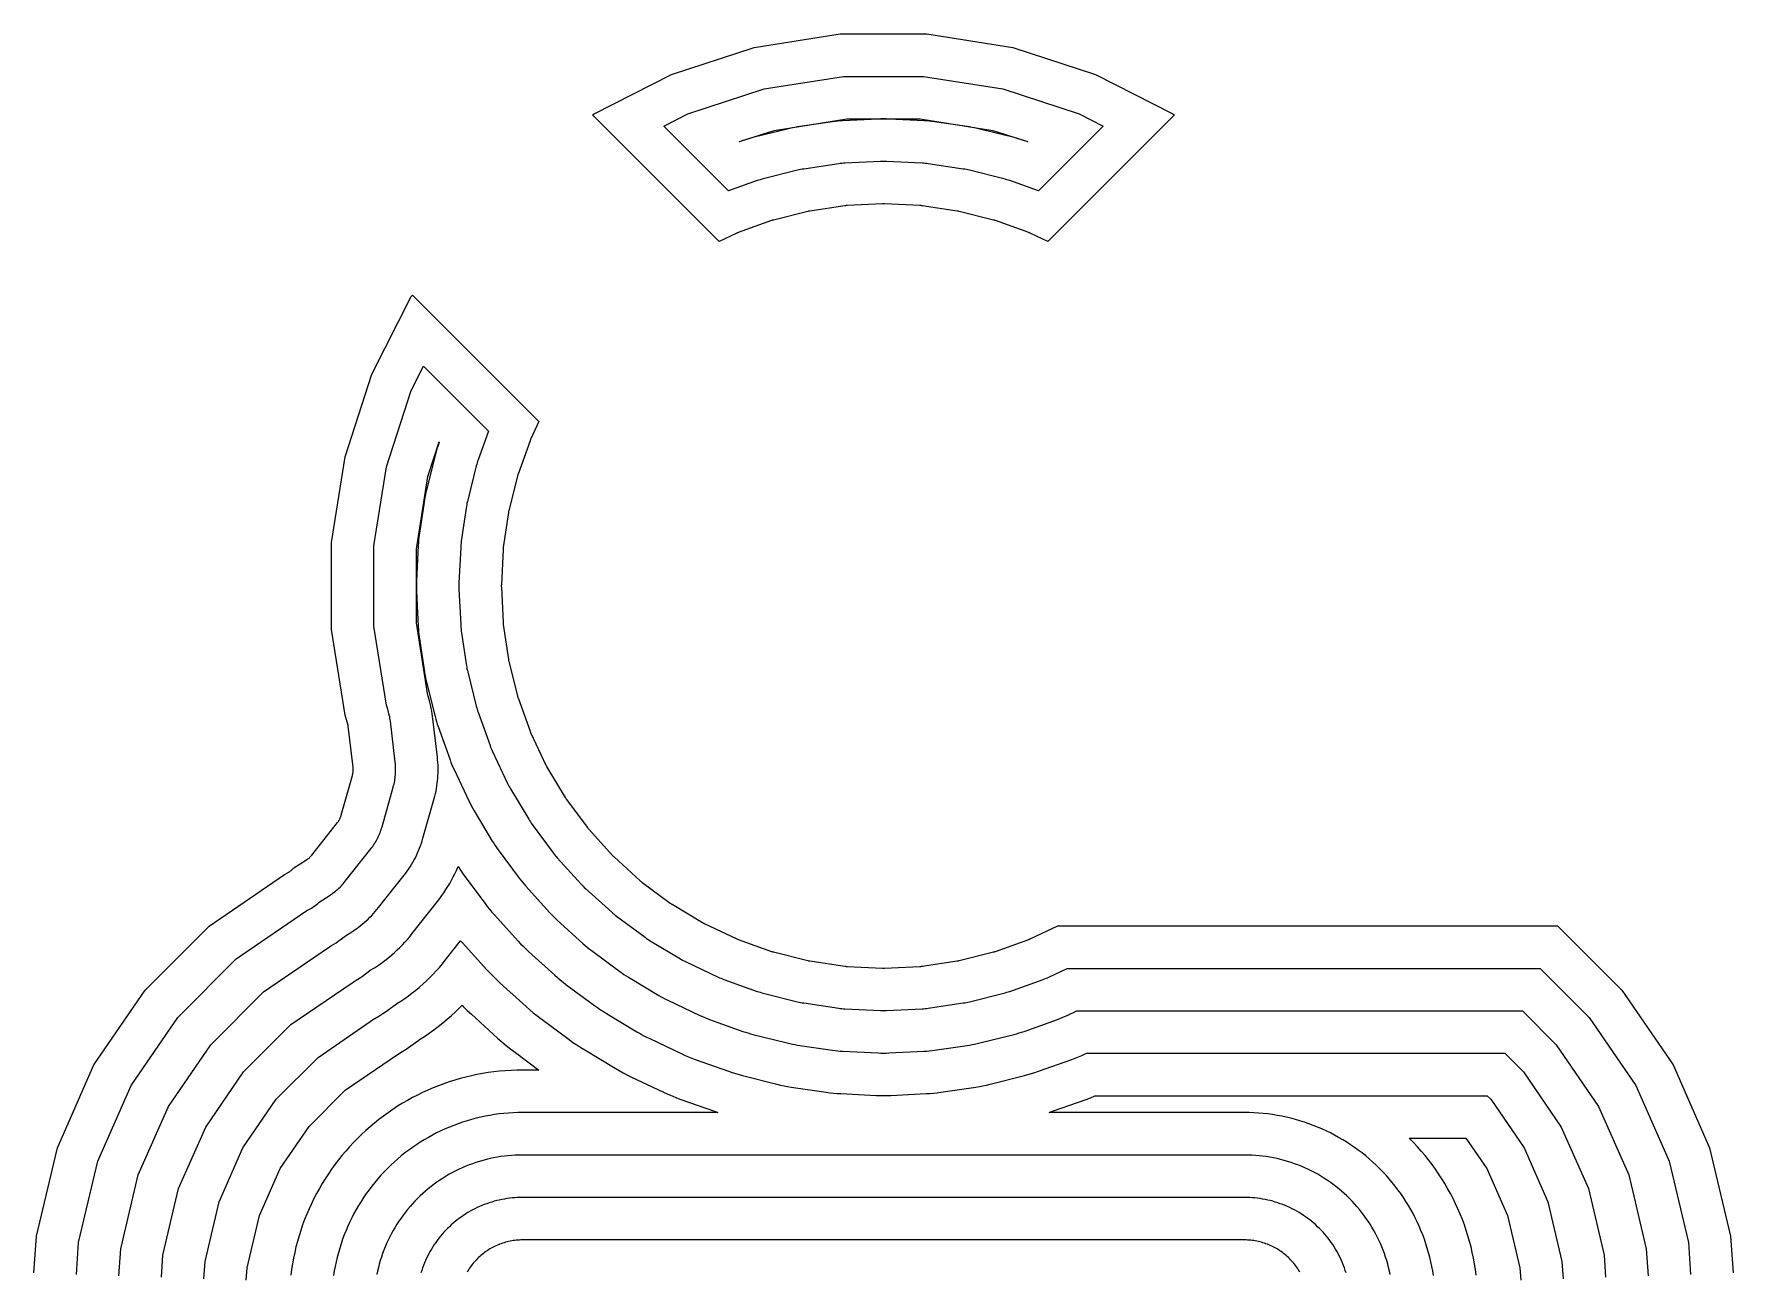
# Model space of a CAD drawing. Header units: metres. Extents: x 126.5 to 139.4, y -54.9 to -46.2.
# Drawn here: x 126.499 to 130.501, y -49.076 to -46.16 of the extents above; entities that cross this region are included whole.
import ezdxf

# ---------------------------------------------------------------- set-up
doc = ezdxf.new("R2010")
doc.units = ezdxf.units.M

msp = doc.modelspace()

# ---------------------------------------------------------------- linework, layer by layer
for points in [[(128.1129, -46.6486), (127.815, -46.3508), (127.8187, -46.3481), (128.001, -46.2552), (128.1956, -46.192), (128.3977, -46.16), (128.6023, -46.16), (128.8044, -46.192), (128.999, -46.2552), (129.1813, -46.3481), (129.185, -46.3508), (128.8871, -46.6486), (128.8467, -46.6295), (128.8455, -46.629), (128.8444, -46.6285), (128.8433, -46.6281), (128.8421, -46.6276), (128.7636, -46.5995), (128.7624, -46.5991), (128.7613, -46.5988), (128.7601, -46.5984), (128.7589, -46.5981), (128.678, -46.5778), (128.6768, -46.5775), (128.6756, -46.5773), (128.6744, -46.5771), (128.6732, -46.5769), (128.5907, -46.5646), (128.5894, -46.5645), (128.5882, -46.5643), (128.587, -46.5642), (128.5858, -46.5642), (128.5025, -46.5601), (128.5012, -46.56), (128.5, -46.56), (128.4988, -46.56), (128.4975, -46.5601), (128.4142, -46.5642), (128.413, -46.5642), (128.4118, -46.5643), (128.4106, -46.5645), (128.4093, -46.5646), (128.3268, -46.5769), (128.3256, -46.5771), (128.3244, -46.5773), (128.3232, -46.5775), (128.322, -46.5778), (128.2411, -46.5981), (128.2399, -46.5984), (128.2387, -46.5988), (128.2376, -46.5991), (128.2364, -46.5995), (128.1579, -46.6276), (128.1567, -46.6281), (128.1556, -46.6285), (128.1545, -46.629), (128.1533, -46.6295), (128.1129, -46.6486)], [(127.9825, -46.3769), (128.0394, -46.3479), (128.219, -46.2895), (128.4055, -46.26), (128.5945, -46.26), (128.781, -46.2895), (128.9606, -46.3479), (129.0175, -46.3769), (128.8648, -46.5295), (128.7973, -46.5054), (128.7938, -46.5042), (128.7903, -46.5031), (128.7867, -46.502), (128.7832, -46.5011), (128.7023, -46.4808), (128.6987, -46.48), (128.6951, -46.4792), (128.6915, -46.4785), (128.6878, -46.478), (128.6053, -46.4657), (128.6017, -46.4652), (128.598, -46.4648), (128.5943, -46.4645), (128.5907, -46.4643), (128.5074, -46.4602), (128.5037, -46.46), (128.5, -46.46), (128.4963, -46.46), (128.4926, -46.4602), (128.4093, -46.4643), (128.4057, -46.4645), (128.402, -46.4648), (128.3983, -46.4652), (128.3947, -46.4657), (128.3122, -46.478), (128.3085, -46.4785), (128.3049, -46.4792), (128.3013, -46.48), (128.2977, -46.4808), (128.2168, -46.5011), (128.2133, -46.502), (128.2097, -46.5031), (128.2062, -46.5042), (128.2027, -46.5054), (128.1352, -46.5295), (127.9825, -46.3769)], [(128.1607, -46.4136), (128.2424, -46.3871), (128.4134, -46.36), (128.5866, -46.36), (128.7576, -46.3871), (128.8393, -46.4136), (128.8389, -46.414), (128.831, -46.4112), (128.8252, -46.4092), (128.8193, -46.4074), (128.8134, -46.4057), (128.8075, -46.4041), (128.7266, -46.3838), (128.7206, -46.3824), (128.7146, -46.3811), (128.7086, -46.38), (128.7025, -46.379), (128.62, -46.3668), (128.6139, -46.366), (128.6078, -46.3653), (128.6017, -46.3648), (128.5956, -46.3644), (128.5123, -46.3603), (128.5061, -46.3601), (128.5, -46.36), (128.4939, -46.3601), (128.4877, -46.3603), (128.4044, -46.3644), (128.3983, -46.3648), (128.3922, -46.3653), (128.3861, -46.366), (128.38, -46.3668), (128.2975, -46.379), (128.2914, -46.38), (128.2854, -46.3811), (128.2794, -46.3824), (128.2734, -46.3838), (128.1925, -46.4041), (128.1866, -46.4057), (128.1807, -46.4074), (128.1748, -46.4092), (128.169, -46.4112), (128.1611, -46.414), (128.1607, -46.4136)], [(126.4995, -49.0776), (126.5055, -48.9909), (126.5545, -48.7828), (126.6406, -48.5878), (126.7611, -48.4119), (126.9119, -48.2611), (127.0897, -48.1393), (127.0977, -48.1348), (127.0988, -48.1342), (127.0998, -48.1336), (127.1009, -48.1329), (127.1019, -48.1322), (127.1029, -48.1315), (127.1039, -48.1308), (127.1048, -48.13), (127.1058, -48.1292), (127.1067, -48.1284), (127.1076, -48.1276), (127.1085, -48.1267), (127.1093, -48.1259), (127.1102, -48.125), (127.111, -48.1241), (127.1111, -48.1239), (127.1413, -48.1049), (127.1423, -48.1043), (127.1434, -48.1036), (127.1443, -48.1029), (127.1453, -48.1021), (127.1463, -48.1014), (127.1472, -48.1006), (127.1481, -48.0998), (127.149, -48.0989), (127.1499, -48.0981), (127.1508, -48.0972), (127.1516, -48.0963), (127.1524, -48.0954), (127.1532, -48.0945), (127.154, -48.0935), (127.2141, -48.0173), (127.2149, -48.0163), (127.2156, -48.0153), (127.2163, -48.0143), (127.217, -48.0133), (127.2176, -48.0122), (127.2182, -48.0112), (127.2188, -48.0101), (127.2194, -48.009), (127.2199, -48.0079), (127.2205, -48.0068), (127.2209, -48.0057), (127.2214, -48.0045), (127.2218, -48.0034), (127.2222, -48.0022), (127.2226, -48.001), (127.223, -47.9999), (127.2493, -47.9064), (127.2497, -47.9052), (127.2499, -47.904), (127.2502, -47.9028), (127.2504, -47.9016), (127.2506, -47.9004), (127.2508, -47.8992), (127.251, -47.8979), (127.2511, -47.8967), (127.2511, -47.8955), (127.2512, -47.8943), (127.2512, -47.893), (127.2512, -47.8918), (127.2512, -47.8906), (127.2511, -47.8894), (127.251, -47.8881), (127.2509, -47.8869), (127.2395, -47.7904), (127.2393, -47.7892), (127.2391, -47.788), (127.2389, -47.7868), (127.2386, -47.7856), (127.2384, -47.7844), (127.2381, -47.7832), (127.2377, -47.782), (127.2374, -47.7809), (127.232, -47.7644), (127.2, -47.5623), (127.2, -47.3577), (127.232, -47.1556), (127.2952, -46.961), (127.3881, -46.7786), (127.3908, -46.775), (127.6886, -47.0729), (127.6695, -47.1133), (127.669, -47.1145), (127.6685, -47.1156), (127.6681, -47.1167), (127.6676, -47.1179), (127.6395, -47.1964), (127.6391, -47.1976), (127.6388, -47.1987), (127.6384, -47.1999), (127.6381, -47.2011), (127.6178, -47.282), (127.6175, -47.2832), (127.6173, -47.2844), (127.6171, -47.2856), (127.6169, -47.2868), (127.6046, -47.3693), (127.6045, -47.3706), (127.6043, -47.3718), (127.6042, -47.373), (127.6042, -47.3742), (127.6001, -47.4575), (127.6, -47.4588), (127.6, -47.46), (127.6, -47.4612), (127.6001, -47.4625), (127.6042, -47.5458), (127.6042, -47.547), (127.6043, -47.5482), (127.6045, -47.5494), (127.6046, -47.5507), (127.6169, -47.6332), (127.6171, -47.6344), (127.6173, -47.6356), (127.6175, -47.6368), (127.6178, -47.638), (127.6381, -47.7189), (127.6384, -47.7201), (127.6388, -47.7213), (127.6391, -47.7224), (127.6395, -47.7236), (127.6676, -47.8021), (127.6681, -47.8033), (127.6685, -47.8044), (127.669, -47.8055), (127.6695, -47.8067), (127.7052, -47.8821), (127.7057, -47.8832), (127.7063, -47.8843), (127.7069, -47.8853), (127.7075, -47.8864), (127.7504, -47.9579), (127.751, -47.959), (127.7517, -47.96), (127.7524, -47.961), (127.7531, -47.962), (127.8028, -48.029), (127.8035, -48.03), (127.8043, -48.031), (127.8051, -48.0319), (127.8059, -48.0328), (127.8619, -48.0946), (127.8627, -48.0955), (127.8636, -48.0964), (127.8645, -48.0973), (127.8654, -48.0981), (127.9272, -48.1541), (127.9281, -48.1549), (127.929, -48.1557), (127.93, -48.1565), (127.931, -48.1572), (127.998, -48.2069), (127.999, -48.2076), (128, -48.2083), (128.001, -48.209), (128.0021, -48.2096), (128.0736, -48.2525), (128.0747, -48.2531), (128.0757, -48.2537), (128.0768, -48.2543), (128.0779, -48.2548), (128.1533, -48.2905), (128.1545, -48.291), (128.1556, -48.2915), (128.1567, -48.2919), (128.1579, -48.2924), (128.2364, -48.3205), (128.2376, -48.3209), (128.2387, -48.3212), (128.2399, -48.3216), (128.2411, -48.3219), (128.322, -48.3422), (128.3232, -48.3425), (128.3244, -48.3427), (128.3256, -48.3429), (128.3268, -48.3431), (128.4093, -48.3554), (128.4106, -48.3555), (128.4118, -48.3557), (128.413, -48.3558), (128.4142, -48.3558), (128.4975, -48.3599), (128.4988, -48.36), (128.5, -48.36), (128.5012, -48.36), (128.5025, -48.3599), (128.5858, -48.3558), (128.587, -48.3558), (128.5882, -48.3557), (128.5894, -48.3555), (128.5907, -48.3554), (128.6732, -48.3431), (128.6744, -48.3429), (128.6756, -48.3427), (128.6768, -48.3425), (128.678, -48.3422), (128.7589, -48.3219), (128.7601, -48.3216), (128.7613, -48.3212), (128.7624, -48.3209), (128.7636, -48.3205), (128.8421, -48.2924), (128.8433, -48.2919), (128.8444, -48.2915), (128.8455, -48.291), (128.8467, -48.2905), (128.9103, -48.2604), (130.0871, -48.2604), (130.0881, -48.2611), (130.2389, -48.4119), (130.3594, -48.5878), (130.4455, -48.7828), (130.4945, -48.9909), (130.5005, -49.0776)], [(126.5995, -49.0811), (126.6047, -49.0059), (126.6497, -48.8147), (126.7283, -48.6366), (126.8384, -48.476), (126.976, -48.3384), (127.1424, -48.2244), (127.1464, -48.2222), (127.1496, -48.2203), (127.1527, -48.2184), (127.1558, -48.2164), (127.1589, -48.2144), (127.1619, -48.2122), (127.1648, -48.21), (127.1677, -48.2078), (127.1705, -48.2054), (127.1733, -48.203), (127.1735, -48.2028), (127.1946, -48.1896), (127.1976, -48.1876), (127.2007, -48.1855), (127.2036, -48.1834), (127.2066, -48.1812), (127.2094, -48.1789), (127.2122, -48.1766), (127.215, -48.1741), (127.2177, -48.1717), (127.2203, -48.1691), (127.2229, -48.1665), (127.2254, -48.1638), (127.2278, -48.1611), (127.2302, -48.1583), (127.2325, -48.1555), (127.2926, -48.0792), (127.2949, -48.0762), (127.2971, -48.0733), (127.2992, -48.0702), (127.3012, -48.0672), (127.3031, -48.064), (127.305, -48.0609), (127.3068, -48.0577), (127.3085, -48.0544), (127.3101, -48.0511), (127.3117, -48.0478), (127.3131, -48.0444), (127.3145, -48.041), (127.3158, -48.0375), (127.317, -48.034), (127.3182, -48.0305), (127.3192, -48.027), (127.3456, -47.9335), (127.3465, -47.93), (127.3474, -47.9264), (127.3482, -47.9228), (127.3489, -47.9192), (127.3495, -47.9155), (127.35, -47.9119), (127.3504, -47.9082), (127.3508, -47.9046), (127.351, -47.9009), (127.3512, -47.8972), (127.3512, -47.8935), (127.3512, -47.8898), (127.3511, -47.8862), (127.3509, -47.8825), (127.3506, -47.8788), (127.3502, -47.8752), (127.3388, -47.7787), (127.3383, -47.775), (127.3377, -47.7714), (127.3371, -47.7678), (127.3363, -47.7642), (127.3355, -47.7606), (127.3346, -47.757), (127.3336, -47.7535), (127.3325, -47.75), (127.3295, -47.741), (127.3, -47.5545), (127.3, -47.3655), (127.3295, -47.179), (127.3879, -46.9994), (127.4169, -46.9425), (127.5695, -47.0952), (127.5454, -47.1627), (127.5442, -47.1662), (127.5431, -47.1697), (127.542, -47.1733), (127.5411, -47.1768), (127.5208, -47.2577), (127.52, -47.2613), (127.5192, -47.2649), (127.5185, -47.2685), (127.518, -47.2722), (127.5057, -47.3547), (127.5052, -47.3583), (127.5048, -47.362), (127.5045, -47.3657), (127.5043, -47.3693), (127.5002, -47.4526), (127.5, -47.4563), (127.5, -47.46), (127.5, -47.4637), (127.5002, -47.4674), (127.5043, -47.5507), (127.5045, -47.5543), (127.5048, -47.558), (127.5052, -47.5617), (127.5057, -47.5653), (127.518, -47.6478), (127.5185, -47.6515), (127.5192, -47.6551), (127.52, -47.6587), (127.5208, -47.6623), (127.5411, -47.7432), (127.542, -47.7467), (127.5431, -47.7503), (127.5442, -47.7538), (127.5454, -47.7573), (127.5735, -47.8358), (127.5748, -47.8393), (127.5761, -47.8427), (127.5776, -47.8461), (127.5791, -47.8494), (127.6148, -47.9248), (127.6164, -47.9281), (127.6181, -47.9314), (127.6199, -47.9346), (127.6217, -47.9378), (127.6646, -48.0094), (127.6665, -48.0125), (127.6685, -48.0156), (127.6706, -48.0186), (127.6728, -48.0216), (127.7225, -48.0886), (127.7247, -48.0915), (127.727, -48.0944), (127.7294, -48.0972), (127.7318, -48.1), (127.7878, -48.1618), (127.7903, -48.1645), (127.7929, -48.1671), (127.7955, -48.1697), (127.7982, -48.1722), (127.86, -48.2282), (127.8628, -48.2306), (127.8656, -48.233), (127.8685, -48.2353), (127.8714, -48.2375), (127.9384, -48.2872), (127.9414, -48.2894), (127.9444, -48.2915), (127.9475, -48.2935), (127.9506, -48.2954), (128.0222, -48.3383), (128.0254, -48.3401), (128.0286, -48.3419), (128.0319, -48.3436), (128.0352, -48.3452), (128.1106, -48.3809), (128.1139, -48.3824), (128.1173, -48.3839), (128.1207, -48.3852), (128.1242, -48.3865), (128.2027, -48.4146), (128.2062, -48.4158), (128.2097, -48.4169), (128.2133, -48.418), (128.2168, -48.4189), (128.2977, -48.4392), (128.3013, -48.44), (128.3049, -48.4408), (128.3085, -48.4415), (128.3122, -48.442), (128.3947, -48.4543), (128.3983, -48.4548), (128.402, -48.4552), (128.4057, -48.4555), (128.4093, -48.4557), (128.4926, -48.4598), (128.4963, -48.46), (128.5, -48.46), (128.5037, -48.46), (128.5074, -48.4598), (128.5907, -48.4557), (128.5943, -48.4555), (128.598, -48.4552), (128.6017, -48.4548), (128.6053, -48.4543), (128.6878, -48.442), (128.6915, -48.4415), (128.6951, -48.4408), (128.6987, -48.44), (128.7023, -48.4392), (128.7832, -48.4189), (128.7867, -48.418), (128.7903, -48.4169), (128.7938, -48.4158), (128.7973, -48.4146), (128.8758, -48.3865), (128.8793, -48.3852), (128.8827, -48.3839), (128.8861, -48.3824), (128.8894, -48.3809), (128.9328, -48.3604), (130.046, -48.3604), (130.1616, -48.476), (130.2717, -48.6366), (130.3503, -48.8147), (130.3953, -49.006), (130.4005, -49.0811)], [(126.6995, -49.0846), (126.7039, -49.0209), (126.7449, -48.8466), (126.8161, -48.6855), (126.9156, -48.5402), (127.0402, -48.4156), (127.1951, -48.3095), (127.2003, -48.3065), (127.2056, -48.3033), (127.2108, -48.3), (127.2159, -48.2966), (127.2208, -48.293), (127.2258, -48.2893), (127.2306, -48.2855), (127.2329, -48.2836), (127.2478, -48.2742), (127.2529, -48.2709), (127.258, -48.2675), (127.2629, -48.2639), (127.2678, -48.2602), (127.2726, -48.2564), (127.2773, -48.2525), (127.2818, -48.2485), (127.2863, -48.2444), (127.2907, -48.2401), (127.295, -48.2358), (127.2992, -48.2313), (127.3032, -48.2268), (127.3072, -48.2221), (127.311, -48.2174), (127.3712, -48.1411), (127.3749, -48.1362), (127.3785, -48.1313), (127.382, -48.1262), (127.3854, -48.1211), (127.3886, -48.1159), (127.3918, -48.1106), (127.3947, -48.1052), (127.3976, -48.0998), (127.4003, -48.0943), (127.4029, -48.0887), (127.4053, -48.0831), (127.4076, -48.0774), (127.4098, -48.0717), (127.4118, -48.0659), (127.4137, -48.06), (127.4155, -48.0542), (127.4418, -47.9607), (127.4434, -47.9547), (127.4449, -47.9488), (127.4462, -47.9428), (127.4473, -47.9367), (127.4483, -47.9307), (127.4492, -47.9246), (127.4499, -47.9185), (127.4504, -47.9124), (127.4509, -47.9063), (127.4511, -47.9002), (127.4512, -47.894), (127.4512, -47.8879), (127.451, -47.8818), (127.4506, -47.8756), (127.4501, -47.8695), (127.4495, -47.8634), (127.4381, -47.7669), (127.4373, -47.7608), (127.4363, -47.7548), (127.4352, -47.7487), (127.434, -47.7427), (127.4326, -47.7368), (127.4311, -47.7308), (127.4294, -47.7249), (127.4276, -47.7191), (127.4271, -47.7176), (127.4, -47.5466), (127.4, -47.3734), (127.4271, -47.2024), (127.4536, -47.1207), (127.454, -47.1211), (127.4512, -47.129), (127.4492, -47.1348), (127.4474, -47.1407), (127.4457, -47.1466), (127.4441, -47.1525), (127.4238, -47.2334), (127.4224, -47.2394), (127.4211, -47.2454), (127.42, -47.2514), (127.419, -47.2575), (127.4068, -47.34), (127.406, -47.3461), (127.4053, -47.3522), (127.4048, -47.3583), (127.4044, -47.3644), (127.4003, -47.4477), (127.4001, -47.4539), (127.4, -47.46), (127.4001, -47.4661), (127.4003, -47.4723), (127.4044, -47.5556), (127.4048, -47.5617), (127.4053, -47.5678), (127.406, -47.5739), (127.4068, -47.58), (127.419, -47.6625), (127.42, -47.6686), (127.4211, -47.6746), (127.4224, -47.6806), (127.4238, -47.6866), (127.4441, -47.7675), (127.4457, -47.7734), (127.4474, -47.7793), (127.4492, -47.7852), (127.4512, -47.791), (127.4793, -47.8695), (127.4815, -47.8753), (127.4837, -47.881), (127.4862, -47.8866), (127.4887, -47.8922), (127.5244, -47.9676), (127.5271, -47.9731), (127.5299, -47.9785), (127.5328, -47.9839), (127.5359, -47.9892), (127.5788, -48.0608), (127.582, -48.066), (127.5854, -48.0711), (127.5889, -48.0762), (127.5924, -48.0812), (127.6421, -48.1482), (127.6459, -48.153), (127.6497, -48.1578), (127.6536, -48.1625), (127.6577, -48.1671), (127.7137, -48.2289), (127.7179, -48.2334), (127.7222, -48.2378), (127.7266, -48.2421), (127.7311, -48.2463), (127.7929, -48.3023), (127.7975, -48.3064), (127.8022, -48.3103), (127.807, -48.3141), (127.8118, -48.3179), (127.8788, -48.3676), (127.8838, -48.3711), (127.8889, -48.3746), (127.894, -48.378), (127.8992, -48.3812), (127.9708, -48.4241), (127.9761, -48.4272), (127.9815, -48.4301), (127.9869, -48.4329), (127.9924, -48.4356), (128.0678, -48.4713), (128.0734, -48.4738), (128.079, -48.4763), (128.0847, -48.4785), (128.0905, -48.4807), (128.169, -48.5088), (128.1748, -48.5108), (128.1807, -48.5126), (128.1866, -48.5143), (128.1925, -48.5159), (128.2734, -48.5362), (128.2794, -48.5376), (128.2854, -48.5389), (128.2914, -48.54), (128.2975, -48.541), (128.38, -48.5532), (128.3861, -48.554), (128.3922, -48.5547), (128.3983, -48.5552), (128.4044, -48.5556), (128.4877, -48.5597), (128.4939, -48.5599), (128.5, -48.56), (128.5061, -48.5599), (128.5123, -48.5597), (128.5956, -48.5556), (128.6017, -48.5552), (128.6078, -48.5547), (128.6139, -48.554), (128.62, -48.5532), (128.7025, -48.541), (128.7086, -48.54), (128.7146, -48.5389), (128.7206, -48.5376), (128.7266, -48.5362), (128.8075, -48.5159), (128.8134, -48.5143), (128.8193, -48.5126), (128.8252, -48.5108), (128.831, -48.5088), (128.9095, -48.4807), (128.9153, -48.4785), (128.921, -48.4763), (128.9266, -48.4738), (128.9322, -48.4713), (128.9553, -48.4604), (130.0046, -48.4604), (130.0844, -48.5402), (130.1839, -48.6855), (130.2551, -48.8466), (130.2961, -49.021), (130.3005, -49.0846)], [(126.7995, -49.088), (126.8031, -49.036), (126.8401, -48.8786), (126.9038, -48.7344), (126.9929, -48.6043), (127.1043, -48.4929), (127.2484, -48.3942), (127.2511, -48.3926), (127.2585, -48.3882), (127.2657, -48.3835), (127.2728, -48.3787), (127.2798, -48.3737), (127.2867, -48.3686), (127.2912, -48.365), (127.301, -48.3589), (127.3082, -48.3542), (127.3153, -48.3494), (127.3222, -48.3444), (127.329, -48.3393), (127.3357, -48.334), (127.3423, -48.3285), (127.3487, -48.3229), (127.355, -48.3171), (127.3611, -48.3111), (127.3671, -48.305), (127.373, -48.2988), (127.3787, -48.2924), (127.3842, -48.2859), (127.3896, -48.2793), (127.4497, -48.203), (127.4549, -48.1962), (127.46, -48.1892), (127.4649, -48.1822), (127.4696, -48.175), (127.4742, -48.1677), (127.4785, -48.1603), (127.4827, -48.1528), (127.4867, -48.1452), (127.4905, -48.1375), (127.4941, -48.1297), (127.4975, -48.1218), (127.4981, -48.1204), (127.5022, -48.1267), (127.5071, -48.1338), (127.5121, -48.1407), (127.5618, -48.2077), (127.567, -48.2146), (127.5724, -48.2213), (127.5779, -48.2278), (127.5836, -48.2343), (127.6396, -48.2961), (127.6455, -48.3024), (127.6515, -48.3085), (127.6576, -48.3145), (127.6639, -48.3204), (127.7257, -48.3764), (127.7322, -48.3821), (127.7387, -48.3876), (127.7454, -48.393), (127.7523, -48.3982), (127.8193, -48.4479), (127.8262, -48.4529), (127.8333, -48.4578), (127.8405, -48.4624), (127.8478, -48.467), (127.9194, -48.5098), (127.9268, -48.5142), (127.9343, -48.5183), (127.9419, -48.5223), (127.9497, -48.526), (128.0251, -48.5617), (128.0329, -48.5653), (128.0408, -48.5687), (128.0488, -48.5718), (128.0568, -48.5748), (128.1353, -48.6029), (128.1435, -48.6057), (128.1517, -48.6083), (128.1599, -48.6107), (128.1682, -48.6129), (128.2491, -48.6332), (128.2575, -48.6352), (128.2659, -48.6369), (128.2743, -48.6385), (128.2828, -48.6399), (128.3653, -48.6521), (128.3738, -48.6533), (128.3824, -48.6542), (128.3909, -48.655), (128.3995, -48.6555), (128.4828, -48.6596), (128.4914, -48.6599), (128.5, -48.66), (128.5086, -48.6599), (128.5172, -48.6596), (128.6005, -48.6555), (128.6091, -48.655), (128.6176, -48.6542), (128.6262, -48.6533), (128.6347, -48.6521), (128.7172, -48.6399), (128.7257, -48.6385), (128.7341, -48.6369), (128.7425, -48.6352), (128.7509, -48.6332), (128.8318, -48.6129), (128.8401, -48.6107), (128.8483, -48.6083), (128.8565, -48.6057), (128.8647, -48.6029), (128.9432, -48.5748), (128.9512, -48.5718), (128.9592, -48.5687), (128.9671, -48.5653), (128.9749, -48.5617), (128.9777, -48.5604), (129.9632, -48.5604), (130.0071, -48.6043), (130.0962, -48.7344), (130.1599, -48.8786), (130.1969, -49.036), (130.2005, -49.088)], [(126.8995, -49.0915), (126.9023, -49.051), (126.9354, -48.9105), (126.9915, -48.7832), (127.0701, -48.6685), (127.1685, -48.5701), (127.3016, -48.4789), (127.3019, -48.4788), (127.3114, -48.473), (127.3207, -48.4671), (127.3298, -48.4609), (127.3388, -48.4545), (127.3477, -48.4479), (127.3489, -48.4469), (127.3543, -48.4435), (127.3635, -48.4376), (127.3726, -48.4314), (127.3815, -48.425), (127.3903, -48.4183), (127.3989, -48.4115), (127.4073, -48.4045), (127.4156, -48.3972), (127.4236, -48.3898), (127.4315, -48.3821), (127.4392, -48.3743), (127.4468, -48.3663), (127.4541, -48.3581), (127.4612, -48.3497), (127.4681, -48.3412), (127.5042, -48.2954), (127.5095, -48.3014), (127.5655, -48.3632), (127.573, -48.3713), (127.5808, -48.3792), (127.5887, -48.387), (127.5968, -48.3945), (127.6586, -48.4505), (127.6668, -48.4578), (127.6753, -48.4649), (127.6839, -48.4718), (127.6927, -48.4785), (127.7597, -48.5282), (127.7687, -48.5347), (127.7778, -48.5409), (127.787, -48.5469), (127.7964, -48.5527), (127.868, -48.5956), (127.8775, -48.6012), (127.8872, -48.6065), (127.897, -48.6116), (127.9069, -48.6164), (127.9823, -48.6521), (127.9924, -48.6567), (128.0025, -48.661), (128.0128, -48.6651), (128.0231, -48.669), (128.1017, -48.6971), (128.1101, -48.7), (127.65, -48.7), (127.639, -48.7001), (127.6279, -48.7005), (127.6169, -48.7012), (127.6059, -48.7022), (127.5949, -48.7034), (127.584, -48.7049), (127.5731, -48.7066), (127.5622, -48.7086), (127.5514, -48.7109), (127.5407, -48.7135), (127.53, -48.7163), (127.5194, -48.7194), (127.5088, -48.7227), (127.4984, -48.7263), (127.488, -48.7302), (127.4778, -48.7343), (127.4676, -48.7386), (127.4576, -48.7432), (127.4477, -48.748), (127.4379, -48.7531), (127.4282, -48.7585), (127.4187, -48.764), (127.4093, -48.7698), (127.4, -48.7758), (127.3909, -48.7821), (127.3819, -48.7886), (127.3731, -48.7952), (127.3645, -48.8021), (127.3561, -48.8093), (127.3478, -48.8166), (127.3397, -48.8241), (127.3318, -48.8318), (127.3241, -48.8397), (127.3166, -48.8478), (127.3093, -48.8561), (127.3021, -48.8645), (127.2952, -48.8731), (127.2886, -48.8819), (127.2821, -48.8909), (127.2758, -48.9), (127.2698, -48.9093), (127.264, -48.9187), (127.2585, -48.9282), (127.2531, -48.9379), (127.248, -48.9477), (127.2432, -48.9576), (127.2386, -48.9676), (127.2343, -48.9778), (127.2302, -48.988), (127.2263, -48.9984), (127.2227, -49.0088), (127.2194, -49.0194), (127.2163, -49.03), (127.2135, -49.0407), (127.2109, -49.0514), (127.2086, -49.0622), (127.2066, -49.0731), (127.2049, -49.084)], [(126.9995, -49.095), (127.0015, -49.066), (127.0306, -48.9424), (127.0793, -48.8321), (127.1474, -48.7326), (127.2326, -48.6474), (127.3559, -48.563), (127.3643, -48.5579), (127.3756, -48.5506), (127.3868, -48.5431), (127.3978, -48.5352), (127.4059, -48.5292), (127.4075, -48.5282), (127.4188, -48.5209), (127.4299, -48.5133), (127.4408, -48.5055), (127.4515, -48.4974), (127.462, -48.489), (127.4723, -48.4804), (127.4824, -48.4716), (127.4923, -48.4625), (127.5019, -48.4532), (127.5076, -48.4474), (127.5101, -48.4499), (127.5197, -48.4594), (127.5296, -48.4686), (127.5914, -48.5246), (127.6015, -48.5335), (127.6118, -48.5422), (127.6224, -48.5506), (127.6331, -48.5588), (127.6887, -48.6), (127.65, -48.6), (127.6365, -48.6002), (127.623, -48.6007), (127.6095, -48.6015), (127.5961, -48.6026), (127.5827, -48.6041), (127.5693, -48.606), (127.556, -48.6081), (127.5427, -48.6106), (127.5295, -48.6134), (127.5164, -48.6165), (127.5033, -48.6199), (127.4903, -48.6237), (127.4775, -48.6278), (127.4647, -48.6322), (127.4521, -48.6369), (127.4395, -48.6419), (127.4271, -48.6472), (127.4148, -48.6528), (127.4027, -48.6587), (127.3907, -48.6649), (127.3789, -48.6715), (127.3672, -48.6782), (127.3558, -48.6853), (127.3444, -48.6927), (127.3333, -48.7003), (127.3224, -48.7082), (127.3116, -48.7164), (127.3011, -48.7248), (127.2908, -48.7335), (127.2806, -48.7425), (127.2708, -48.7517), (127.2611, -48.7611), (127.2517, -48.7708), (127.2425, -48.7806), (127.2335, -48.7908), (127.2248, -48.8011), (127.2164, -48.8116), (127.2082, -48.8224), (127.2003, -48.8333), (127.1927, -48.8444), (127.1853, -48.8558), (127.1782, -48.8672), (127.1715, -48.8789), (127.1649, -48.8907), (127.1587, -48.9027), (127.1528, -48.9148), (127.1472, -48.9271), (127.1419, -48.9395), (127.1369, -48.9521), (127.1322, -48.9647), (127.1278, -48.9775), (127.1237, -48.9903), (127.1199, -49.0033), (127.1165, -49.0164), (127.1134, -49.0295), (127.1106, -49.0427), (127.1081, -49.056), (127.106, -49.0693), (127.1041, -49.0827)], [(128.8899, -48.7), (128.8983, -48.6971), (128.9769, -48.669), (128.9872, -48.6651), (128.9975, -48.661), (128.999, -48.6604), (129.9217, -48.6604), (129.9299, -48.6685), (130.0085, -48.7832), (130.0646, -48.9105), (130.0977, -49.051), (130.1005, -49.0915)], [(129.7951, -49.084), (129.7934, -49.0731), (129.7914, -49.0622), (129.7891, -49.0514), (129.7865, -49.0407), (129.7837, -49.03), (129.7806, -49.0194), (129.7773, -49.0088), (129.7737, -48.9984), (129.7698, -48.988), (129.7657, -48.9778), (129.7614, -48.9676), (129.7568, -48.9576), (129.752, -48.9477), (129.7469, -48.9379), (129.7415, -48.9282), (129.736, -48.9187), (129.7302, -48.9093), (129.7242, -48.9), (129.7179, -48.8909), (129.7114, -48.8819), (129.7048, -48.8731), (129.6979, -48.8645), (129.6907, -48.8561), (129.6834, -48.8478), (129.6759, -48.8397), (129.6682, -48.8318), (129.6603, -48.8241), (129.6522, -48.8166), (129.6439, -48.8093), (129.6355, -48.8021), (129.6269, -48.7952), (129.6181, -48.7886), (129.6091, -48.7821), (129.6, -48.7758), (129.5907, -48.7698), (129.5813, -48.764), (129.5718, -48.7585), (129.5621, -48.7531), (129.5523, -48.748), (129.5424, -48.7432), (129.5324, -48.7386), (129.5222, -48.7343), (129.512, -48.7302), (129.5016, -48.7263), (129.4912, -48.7227), (129.4806, -48.7194), (129.47, -48.7163), (129.4593, -48.7135), (129.4486, -48.7109), (129.4378, -48.7086), (129.4269, -48.7066), (129.416, -48.7049), (129.4051, -48.7034), (129.3941, -48.7022), (129.3831, -48.7012), (129.3721, -48.7005), (129.361, -48.7001), (129.35, -48.7), (128.8899, -48.7)], [(129.7382, -48.7604), (129.8716, -48.7604), (129.9207, -48.8321), (129.9694, -48.9424), (129.9985, -49.066), (130.0005, -49.095)], [(129.8959, -49.0827), (129.894, -49.0693), (129.8919, -49.056), (129.8894, -49.0427), (129.8866, -49.0295), (129.8835, -49.0164), (129.8801, -49.0033), (129.8763, -48.9903), (129.8722, -48.9775), (129.8678, -48.9647), (129.8631, -48.9521), (129.8581, -48.9395), (129.8528, -48.9271), (129.8472, -48.9148), (129.8413, -48.9027), (129.8351, -48.8907), (129.8285, -48.8789), (129.8218, -48.8672), (129.8147, -48.8558), (129.8073, -48.8444), (129.7997, -48.8333), (129.7918, -48.8224), (129.7836, -48.8116), (129.7752, -48.8011), (129.7665, -48.7908), (129.7575, -48.7806), (129.7483, -48.7708), (129.7389, -48.7611), (129.7382, -48.7604)], [(129.6933, -49.0817), (129.6915, -49.0733), (129.6895, -49.065), (129.6873, -49.0567), (129.6849, -49.0484), (129.6823, -49.0402), (129.6795, -49.0321), (129.6765, -49.024), (129.6734, -49.0161), (129.67, -49.0082), (129.6664, -49.0004), (129.6626, -48.9926), (129.6587, -48.985), (129.6545, -48.9775), (129.6502, -48.9701), (129.6457, -48.9628), (129.641, -48.9556), (129.6362, -48.9485), (129.6311, -48.9415), (129.6259, -48.9347), (129.6206, -48.928), (129.615, -48.9214), (129.6093, -48.915), (129.6035, -48.9087), (129.5975, -48.9025), (129.5913, -48.8965), (129.585, -48.8907), (129.5786, -48.885), (129.572, -48.8794), (129.5653, -48.8741), (129.5585, -48.8689), (129.5515, -48.8638), (129.5444, -48.859), (129.5372, -48.8543), (129.5299, -48.8498), (129.5225, -48.8455), (129.515, -48.8413), (129.5074, -48.8374), (129.4996, -48.8336), (129.4918, -48.83), (129.4839, -48.8266), (129.476, -48.8235), (129.4679, -48.8205), (129.4598, -48.8177), (129.4516, -48.8151), (129.4433, -48.8127), (129.435, -48.8105), (129.4267, -48.8085), (129.4183, -48.8067), (129.4098, -48.8052), (129.4014, -48.8038), (129.3928, -48.8026), (129.3843, -48.8017), (129.3757, -48.8009), (129.3672, -48.8004), (129.3586, -48.8001), (129.35, -48.8), (127.65, -48.8), (127.6414, -48.8001), (127.6328, -48.8004), (127.6243, -48.8009), (127.6157, -48.8017), (127.6072, -48.8026), (127.5986, -48.8038), (127.5902, -48.8052), (127.5817, -48.8067), (127.5733, -48.8085), (127.565, -48.8105), (127.5567, -48.8127), (127.5484, -48.8151), (127.5402, -48.8177), (127.5321, -48.8205), (127.524, -48.8235), (127.5161, -48.8266), (127.5082, -48.83), (127.5004, -48.8336), (127.4926, -48.8374), (127.485, -48.8413), (127.4775, -48.8455), (127.4701, -48.8498), (127.4628, -48.8543), (127.4556, -48.859), (127.4485, -48.8638), (127.4415, -48.8689), (127.4347, -48.8741), (127.428, -48.8794), (127.4214, -48.885), (127.415, -48.8907), (127.4087, -48.8965), (127.4025, -48.9025), (127.3965, -48.9087), (127.3907, -48.915), (127.385, -48.9214), (127.3794, -48.928), (127.3741, -48.9347), (127.3689, -48.9415), (127.3638, -48.9485), (127.359, -48.9556), (127.3543, -48.9628), (127.3498, -48.9701), (127.3455, -48.9775), (127.3413, -48.985), (127.3374, -48.9926), (127.3336, -49.0004), (127.33, -49.0082), (127.3266, -49.0161), (127.3235, -49.024), (127.3205, -49.0321), (127.3177, -49.0402), (127.3151, -49.0484), (127.3127, -49.0567), (127.3105, -49.065), (127.3085, -49.0733), (127.3067, -49.0817)], [(129.5892, -49.0774), (129.5874, -49.0716), (129.5854, -49.0658), (129.5832, -49.06), (129.581, -49.0543), (129.5786, -49.0487), (129.576, -49.0431), (129.5733, -49.0376), (129.5705, -49.0322), (129.5675, -49.0268), (129.5644, -49.0215), (129.5612, -49.0163), (129.5579, -49.0111), (129.5544, -49.006), (129.5508, -49.0011), (129.5471, -48.9962), (129.5433, -48.9914), (129.5393, -48.9867), (129.5352, -48.9821), (129.5311, -48.9776), (129.5268, -48.9732), (129.5224, -48.9689), (129.5179, -48.9648), (129.5133, -48.9607), (129.5086, -48.9567), (129.5038, -48.9529), (129.4989, -48.9492), (129.494, -48.9456), (129.4889, -48.9421), (129.4837, -48.9388), (129.4785, -48.9356), (129.4732, -48.9325), (129.4678, -48.9295), (129.4624, -48.9267), (129.4569, -48.924), (129.4513, -48.9214), (129.4457, -48.919), (129.44, -48.9168), (129.4342, -48.9146), (129.4284, -48.9126), (129.4226, -48.9108), (129.4167, -48.9091), (129.4107, -48.9075), (129.4048, -48.9061), (129.3988, -48.9048), (129.3927, -48.9037), (129.3867, -48.9027), (129.3806, -48.9019), (129.3745, -48.9012), (129.3684, -48.9007), (129.3623, -48.9003), (129.3561, -48.9001), (129.35, -48.9), (127.65, -48.9), (127.6439, -48.9001), (127.6377, -48.9003), (127.6316, -48.9007), (127.6255, -48.9012), (127.6194, -48.9019), (127.6133, -48.9027), (127.6073, -48.9037), (127.6012, -48.9048), (127.5952, -48.9061), (127.5893, -48.9075), (127.5833, -48.9091), (127.5774, -48.9108), (127.5716, -48.9126), (127.5658, -48.9146), (127.56, -48.9168), (127.5543, -48.919), (127.5487, -48.9214), (127.5431, -48.924), (127.5376, -48.9267), (127.5322, -48.9295), (127.5268, -48.9325), (127.5215, -48.9356), (127.5163, -48.9388), (127.5111, -48.9421), (127.506, -48.9456), (127.5011, -48.9492), (127.4962, -48.9529), (127.4914, -48.9567), (127.4867, -48.9607), (127.4821, -48.9648), (127.4776, -48.9689), (127.4732, -48.9732), (127.4689, -48.9776), (127.4648, -48.9821), (127.4607, -48.9867), (127.4567, -48.9914), (127.4529, -48.9962), (127.4492, -49.0011), (127.4456, -49.006), (127.4421, -49.0111), (127.4388, -49.0163), (127.4356, -49.0215), (127.4325, -49.0268), (127.4295, -49.0322), (127.4267, -49.0376), (127.424, -49.0431), (127.4214, -49.0487), (127.419, -49.0543), (127.4168, -49.06), (127.4146, -49.0658), (127.4126, -49.0716), (127.4108, -49.0774)], [(129.4805, -49.0761), (129.4787, -49.0729), (129.4767, -49.0698), (129.4747, -49.0667), (129.4726, -49.0636), (129.4705, -49.0606), (129.4683, -49.0577), (129.466, -49.0548), (129.4636, -49.052), (129.4611, -49.0493), (129.4586, -49.0466), (129.4561, -49.0439), (129.4534, -49.0414), (129.4507, -49.0389), (129.448, -49.0364), (129.4452, -49.034), (129.4423, -49.0317), (129.4394, -49.0295), (129.4364, -49.0274), (129.4333, -49.0253), (129.4302, -49.0233), (129.4271, -49.0213), (129.4239, -49.0195), (129.4207, -49.0177), (129.4174, -49.016), (129.4141, -49.0144), (129.4108, -49.0129), (129.4074, -49.0114), (129.404, -49.0101), (129.4005, -49.0088), (129.3971, -49.0076), (129.3935, -49.0065), (129.39, -49.0054), (129.3864, -49.0045), (129.3829, -49.0036), (129.3793, -49.0029), (129.3756, -49.0022), (129.372, -49.0016), (129.3684, -49.0011), (129.3647, -49.0007), (129.361, -49.0004), (129.3574, -49.0002), (129.3537, -49), (129.35, -49), (127.65, -49), (127.6463, -49), (127.6426, -49.0002), (127.639, -49.0004), (127.6353, -49.0007), (127.6316, -49.0011), (127.628, -49.0016), (127.6244, -49.0022), (127.6207, -49.0029), (127.6171, -49.0036), (127.6136, -49.0045), (127.61, -49.0054), (127.6065, -49.0065), (127.6029, -49.0076), (127.5995, -49.0088), (127.596, -49.0101), (127.5926, -49.0114), (127.5892, -49.0129), (127.5859, -49.0144), (127.5826, -49.016), (127.5793, -49.0177), (127.5761, -49.0195), (127.5729, -49.0213), (127.5698, -49.0233), (127.5667, -49.0253), (127.5636, -49.0274), (127.5606, -49.0295), (127.5577, -49.0317), (127.5548, -49.034), (127.552, -49.0364), (127.5493, -49.0389), (127.5466, -49.0414), (127.5439, -49.0439), (127.5414, -49.0466), (127.5389, -49.0493), (127.5364, -49.052), (127.534, -49.0548), (127.5317, -49.0577), (127.5295, -49.0606), (127.5274, -49.0636), (127.5253, -49.0667), (127.5233, -49.0698), (127.5213, -49.0729), (127.5195, -49.0761)]]:
    msp.add_lwpolyline(points)

doc.saveas('drawing.dxf')
